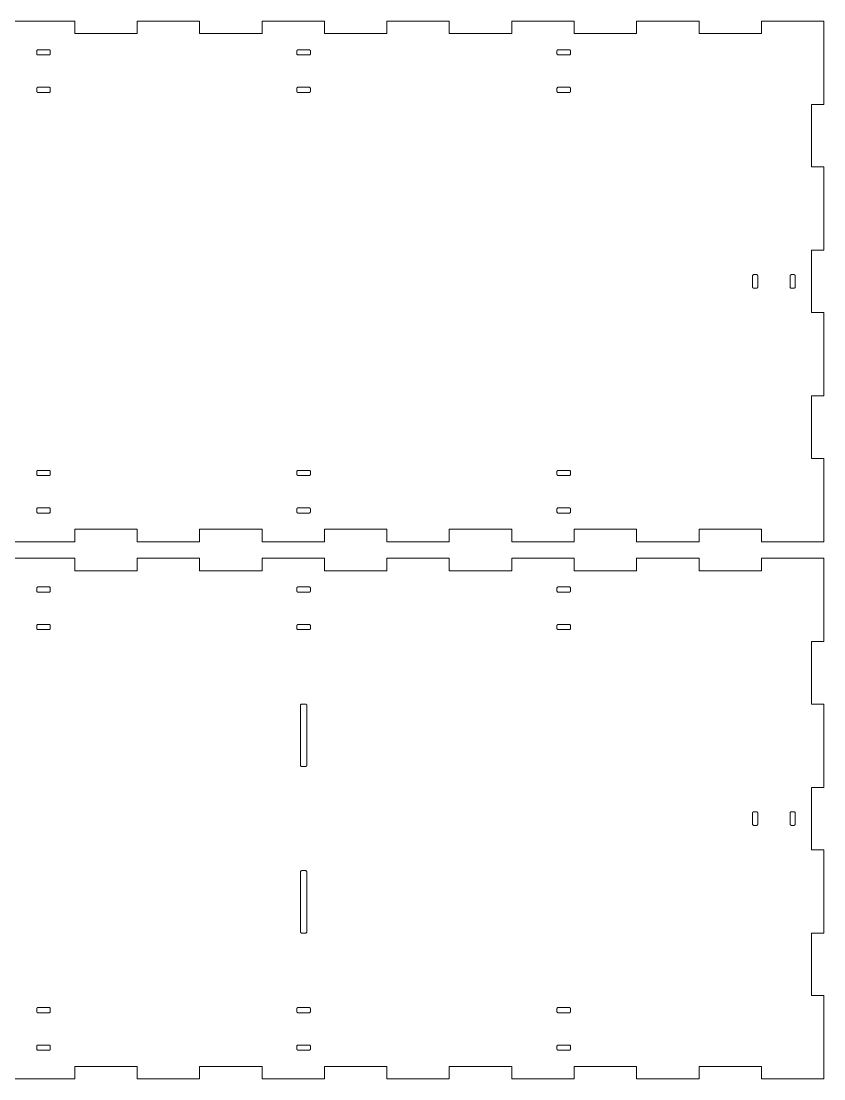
# Model space of a CAD drawing. Header units: millimetres. Extents: x 0 to 3016, y 0 to 2004.
# Drawn here: x 1372 to 1758, y 1008 to 1516 of the extents above; entities that cross this region are included whole.
import ezdxf

# ---------------------------------------------------------------- set-up
doc = ezdxf.new("R2010")
doc.units = ezdxf.units.MM
doc.layers.add('CORTE', color=1, linetype='Continuous', lineweight=0)

msp = doc.modelspace()

# ---------------------------------------------------------------- linework, layer by layer
at = {"layer": 'CORTE'}
for points in [[(1368, 1266), (1398, 1266), (1398, 1272), (1428, 1272), (1428, 1266), (1458, 1266), (1458, 1272), (1488, 1272), (1488, 1266), (1518, 1266), (1518, 1272), (1548, 1272), (1548, 1266), (1578, 1266), (1578, 1272), (1608, 1272), (1608, 1266), (1638, 1266), (1638, 1272), (1668, 1272), (1668, 1266), (1698, 1266), (1698, 1272), (1728, 1272), (1728, 1266), (1758, 1266), (1758, 1306), (1752, 1306), (1752, 1336), (1758, 1336), (1758, 1376), (1752, 1376), (1752, 1406), (1758, 1406), (1758, 1446), (1752, 1446), (1752, 1476), (1758, 1476), (1758, 1516), (1728, 1516), (1728, 1510), (1698, 1510), (1698, 1516), (1668, 1516), (1668, 1510), (1638, 1510), (1638, 1516), (1608, 1516), (1608, 1510), (1578, 1510), (1578, 1516), (1548, 1516), (1548, 1510), (1518, 1510), (1518, 1516), (1488, 1516), (1488, 1510), (1458, 1510), (1458, 1516), (1428, 1516), (1428, 1510), (1398, 1510), (1398, 1516), (1368, 1516)], [(1368, 1008), (1398, 1008), (1398, 1014), (1428, 1014), (1428, 1008), (1458, 1008), (1458, 1014), (1488, 1014), (1488, 1008), (1518, 1008), (1518, 1014), (1548, 1014), (1548, 1008), (1578, 1008), (1578, 1014), (1608, 1014), (1608, 1008), (1638, 1008), (1638, 1014), (1668, 1014), (1668, 1008), (1698, 1008), (1698, 1014), (1728, 1014), (1728, 1008), (1758, 1008), (1758, 1048), (1752, 1048), (1752, 1078), (1758, 1078), (1758, 1118), (1752, 1118), (1752, 1148), (1758, 1148), (1758, 1188), (1752, 1188), (1752, 1218), (1758, 1218), (1758, 1258), (1728, 1258), (1728, 1252), (1698, 1252), (1698, 1258), (1668, 1258), (1668, 1252), (1638, 1252), (1638, 1258), (1608, 1258), (1608, 1252), (1578, 1252), (1578, 1258), (1548, 1258), (1548, 1252), (1518, 1252), (1518, 1258), (1488, 1258), (1488, 1252), (1458, 1252), (1458, 1258), (1428, 1258), (1428, 1252), (1398, 1252), (1398, 1258), (1368, 1258)]]:
    msp.add_lwpolyline(points, dxfattribs=at)
for points in [[(1385.65, 1499.75), (1385.717179, 1499.753773), (1385.783513, 1499.765043), (1385.848167, 1499.78367), (1385.91033, 1499.809419), (1385.969219, 1499.841965), (1386.024094, 1499.880901), (1386.074264, 1499.925736), (1386.119099, 1499.975906), (1386.158035, 1500.030781), (1386.190581, 1500.08967), (1386.21633, 1500.151833), (1386.234957, 1500.216487), (1386.246227, 1500.282821), (1386.25, 1500.35), (1386.25, 1501.65), (1386.246227, 1501.717179), (1386.234957, 1501.783513), (1386.21633, 1501.848167), (1386.190581, 1501.91033), (1386.158035, 1501.969219), (1386.119099, 1502.024094), (1386.074264, 1502.074264), (1386.024094, 1502.119099), (1385.969219, 1502.158035), (1385.91033, 1502.190581), (1385.848167, 1502.21633), (1385.783513, 1502.234957), (1385.717179, 1502.246227), (1385.65, 1502.25), (1380.35, 1502.25), (1380.282821, 1502.246227), (1380.216487, 1502.234957), (1380.151833, 1502.21633), (1380.08967, 1502.190581), (1380.030781, 1502.158035), (1379.975906, 1502.119099), (1379.925736, 1502.074264), (1379.880901, 1502.024094), (1379.841965, 1501.969219), (1379.809419, 1501.91033), (1379.78367, 1501.848167), (1379.765043, 1501.783513), (1379.753773, 1501.717179), (1379.75, 1501.65), (1379.75, 1500.35), (1379.753773, 1500.282821), (1379.765043, 1500.216487), (1379.78367, 1500.151833), (1379.809419, 1500.08967), (1379.841965, 1500.030781), (1379.880901, 1499.975906), (1379.925736, 1499.925736), (1379.975906, 1499.880901), (1380.030781, 1499.841965), (1380.08967, 1499.809419), (1380.151833, 1499.78367), (1380.216487, 1499.765043), (1380.282821, 1499.753773), (1380.35, 1499.75)], [(1510.65, 1499.75), (1510.717179, 1499.753773), (1510.783513, 1499.765043), (1510.848167, 1499.78367), (1510.91033, 1499.809419), (1510.969219, 1499.841965), (1511.024094, 1499.880901), (1511.074264, 1499.925736), (1511.119099, 1499.975906), (1511.158035, 1500.030781), (1511.190581, 1500.08967), (1511.21633, 1500.151833), (1511.234957, 1500.216487), (1511.246227, 1500.282821), (1511.25, 1500.35), (1511.25, 1501.65), (1511.246227, 1501.717179), (1511.234957, 1501.783513), (1511.21633, 1501.848167), (1511.190581, 1501.91033), (1511.158035, 1501.969219), (1511.119099, 1502.024094), (1511.074264, 1502.074264), (1511.024094, 1502.119099), (1510.969219, 1502.158035), (1510.91033, 1502.190581), (1510.848167, 1502.21633), (1510.783513, 1502.234957), (1510.717179, 1502.246227), (1510.65, 1502.25), (1505.35, 1502.25), (1505.282821, 1502.246227), (1505.216487, 1502.234957), (1505.151833, 1502.21633), (1505.08967, 1502.190581), (1505.030781, 1502.158035), (1504.975906, 1502.119099), (1504.925736, 1502.074264), (1504.880901, 1502.024094), (1504.841965, 1501.969219), (1504.809419, 1501.91033), (1504.78367, 1501.848167), (1504.765043, 1501.783513), (1504.753773, 1501.717179), (1504.75, 1501.65), (1504.75, 1500.35), (1504.753773, 1500.282821), (1504.765043, 1500.216487), (1504.78367, 1500.151833), (1504.809419, 1500.08967), (1504.841965, 1500.030781), (1504.880901, 1499.975906), (1504.925736, 1499.925736), (1504.975906, 1499.880901), (1505.030781, 1499.841965), (1505.08967, 1499.809419), (1505.151833, 1499.78367), (1505.216487, 1499.765043), (1505.282821, 1499.753773), (1505.35, 1499.75)], [(1635.65, 1499.75), (1635.717179, 1499.753773), (1635.783513, 1499.765043), (1635.848167, 1499.78367), (1635.91033, 1499.809419), (1635.969219, 1499.841965), (1636.024094, 1499.880901), (1636.074264, 1499.925736), (1636.119099, 1499.975906), (1636.158035, 1500.030781), (1636.190581, 1500.08967), (1636.21633, 1500.151833), (1636.234957, 1500.216487), (1636.246227, 1500.282821), (1636.25, 1500.35), (1636.25, 1501.65), (1636.246227, 1501.717179), (1636.234957, 1501.783513), (1636.21633, 1501.848167), (1636.190581, 1501.91033), (1636.158035, 1501.969219), (1636.119099, 1502.024094), (1636.074264, 1502.074264), (1636.024094, 1502.119099), (1635.969219, 1502.158035), (1635.91033, 1502.190581), (1635.848167, 1502.21633), (1635.783513, 1502.234957), (1635.717179, 1502.246227), (1635.65, 1502.25), (1630.35, 1502.25), (1630.282821, 1502.246227), (1630.216487, 1502.234957), (1630.151833, 1502.21633), (1630.08967, 1502.190581), (1630.030781, 1502.158035), (1629.975906, 1502.119099), (1629.925736, 1502.074264), (1629.880901, 1502.024094), (1629.841965, 1501.969219), (1629.809419, 1501.91033), (1629.78367, 1501.848167), (1629.765043, 1501.783513), (1629.753773, 1501.717179), (1629.75, 1501.65), (1629.75, 1500.35), (1629.753773, 1500.282821), (1629.765043, 1500.216487), (1629.78367, 1500.151833), (1629.809419, 1500.08967), (1629.841965, 1500.030781), (1629.880901, 1499.975906), (1629.925736, 1499.925736), (1629.975906, 1499.880901), (1630.030781, 1499.841965), (1630.08967, 1499.809419), (1630.151833, 1499.78367), (1630.216487, 1499.765043), (1630.282821, 1499.753773), (1630.35, 1499.75)], [(1385.65, 1481.75), (1385.717179, 1481.753773), (1385.783513, 1481.765043), (1385.848167, 1481.78367), (1385.91033, 1481.809419), (1385.969219, 1481.841965), (1386.024094, 1481.880901), (1386.074264, 1481.925736), (1386.119099, 1481.975906), (1386.158035, 1482.030781), (1386.190581, 1482.08967), (1386.21633, 1482.151833), (1386.234957, 1482.216487), (1386.246227, 1482.282821), (1386.25, 1482.35), (1386.25, 1483.65), (1386.246227, 1483.717179), (1386.234957, 1483.783513), (1386.21633, 1483.848167), (1386.190581, 1483.91033), (1386.158035, 1483.969219), (1386.119099, 1484.024094), (1386.074264, 1484.074264), (1386.024094, 1484.119099), (1385.969219, 1484.158035), (1385.91033, 1484.190581), (1385.848167, 1484.21633), (1385.783513, 1484.234957), (1385.717179, 1484.246227), (1385.65, 1484.25), (1380.35, 1484.25), (1380.282821, 1484.246227), (1380.216487, 1484.234957), (1380.151833, 1484.21633), (1380.08967, 1484.190581), (1380.030781, 1484.158035), (1379.975906, 1484.119099), (1379.925736, 1484.074264), (1379.880901, 1484.024094), (1379.841965, 1483.969219), (1379.809419, 1483.91033), (1379.78367, 1483.848167), (1379.765043, 1483.783513), (1379.753773, 1483.717179), (1379.75, 1483.65), (1379.75, 1482.35), (1379.753773, 1482.282821), (1379.765043, 1482.216487), (1379.78367, 1482.151833), (1379.809419, 1482.08967), (1379.841965, 1482.030781), (1379.880901, 1481.975906), (1379.925736, 1481.925736), (1379.975906, 1481.880901), (1380.030781, 1481.841965), (1380.08967, 1481.809419), (1380.151833, 1481.78367), (1380.216487, 1481.765043), (1380.282821, 1481.753773), (1380.35, 1481.75)], [(1510.65, 1481.75), (1510.717179, 1481.753773), (1510.783513, 1481.765043), (1510.848167, 1481.78367), (1510.91033, 1481.809419), (1510.969219, 1481.841965), (1511.024094, 1481.880901), (1511.074264, 1481.925736), (1511.119099, 1481.975906), (1511.158035, 1482.030781), (1511.190581, 1482.08967), (1511.21633, 1482.151833), (1511.234957, 1482.216487), (1511.246227, 1482.282821), (1511.25, 1482.35), (1511.25, 1483.65), (1511.246227, 1483.717179), (1511.234957, 1483.783513), (1511.21633, 1483.848167), (1511.190581, 1483.91033), (1511.158035, 1483.969219), (1511.119099, 1484.024094), (1511.074264, 1484.074264), (1511.024094, 1484.119099), (1510.969219, 1484.158035), (1510.91033, 1484.190581), (1510.848167, 1484.21633), (1510.783513, 1484.234957), (1510.717179, 1484.246227), (1510.65, 1484.25), (1505.35, 1484.25), (1505.282821, 1484.246227), (1505.216487, 1484.234957), (1505.151833, 1484.21633), (1505.08967, 1484.190581), (1505.030781, 1484.158035), (1504.975906, 1484.119099), (1504.925736, 1484.074264), (1504.880901, 1484.024094), (1504.841965, 1483.969219), (1504.809419, 1483.91033), (1504.78367, 1483.848167), (1504.765043, 1483.783513), (1504.753773, 1483.717179), (1504.75, 1483.65), (1504.75, 1482.35), (1504.753773, 1482.282821), (1504.765043, 1482.216487), (1504.78367, 1482.151833), (1504.809419, 1482.08967), (1504.841965, 1482.030781), (1504.880901, 1481.975906), (1504.925736, 1481.925736), (1504.975906, 1481.880901), (1505.030781, 1481.841965), (1505.08967, 1481.809419), (1505.151833, 1481.78367), (1505.216487, 1481.765043), (1505.282821, 1481.753773), (1505.35, 1481.75)], [(1635.65, 1481.75), (1635.717179, 1481.753773), (1635.783513, 1481.765043), (1635.848167, 1481.78367), (1635.91033, 1481.809419), (1635.969219, 1481.841965), (1636.024094, 1481.880901), (1636.074264, 1481.925736), (1636.119099, 1481.975906), (1636.158035, 1482.030781), (1636.190581, 1482.08967), (1636.21633, 1482.151833), (1636.234957, 1482.216487), (1636.246227, 1482.282821), (1636.25, 1482.35), (1636.25, 1483.65), (1636.246227, 1483.717179), (1636.234957, 1483.783513), (1636.21633, 1483.848167), (1636.190581, 1483.91033), (1636.158035, 1483.969219), (1636.119099, 1484.024094), (1636.074264, 1484.074264), (1636.024094, 1484.119099), (1635.969219, 1484.158035), (1635.91033, 1484.190581), (1635.848167, 1484.21633), (1635.783513, 1484.234957), (1635.717179, 1484.246227), (1635.65, 1484.25), (1630.35, 1484.25), (1630.282821, 1484.246227), (1630.216487, 1484.234957), (1630.151833, 1484.21633), (1630.08967, 1484.190581), (1630.030781, 1484.158035), (1629.975906, 1484.119099), (1629.925736, 1484.074264), (1629.880901, 1484.024094), (1629.841965, 1483.969219), (1629.809419, 1483.91033), (1629.78367, 1483.848167), (1629.765043, 1483.783513), (1629.753773, 1483.717179), (1629.75, 1483.65), (1629.75, 1482.35), (1629.753773, 1482.282821), (1629.765043, 1482.216487), (1629.78367, 1482.151833), (1629.809419, 1482.08967), (1629.841965, 1482.030781), (1629.880901, 1481.975906), (1629.925736, 1481.925736), (1629.975906, 1481.880901), (1630.030781, 1481.841965), (1630.08967, 1481.809419), (1630.151833, 1481.78367), (1630.216487, 1481.765043), (1630.282821, 1481.753773), (1630.35, 1481.75)], [(1725.65, 1387.75), (1725.717179, 1387.753773), (1725.783513, 1387.765043), (1725.848167, 1387.78367), (1725.91033, 1387.809419), (1725.969219, 1387.841965), (1726.024094, 1387.880901), (1726.074264, 1387.925736), (1726.119099, 1387.975906), (1726.158035, 1388.030781), (1726.190581, 1388.08967), (1726.21633, 1388.151833), (1726.234957, 1388.216487), (1726.246227, 1388.282821), (1726.25, 1388.35), (1726.25, 1393.65), (1726.246227, 1393.717179), (1726.234957, 1393.783513), (1726.21633, 1393.848167), (1726.190581, 1393.91033), (1726.158035, 1393.969219), (1726.119099, 1394.024094), (1726.074264, 1394.074264), (1726.024094, 1394.119099), (1725.969219, 1394.158035), (1725.91033, 1394.190581), (1725.848167, 1394.21633), (1725.783513, 1394.234957), (1725.717179, 1394.246227), (1725.65, 1394.25), (1724.35, 1394.25), (1724.282821, 1394.246227), (1724.216487, 1394.234957), (1724.151833, 1394.21633), (1724.08967, 1394.190581), (1724.030781, 1394.158035), (1723.975906, 1394.119099), (1723.925736, 1394.074264), (1723.880901, 1394.024094), (1723.841965, 1393.969219), (1723.809419, 1393.91033), (1723.78367, 1393.848167), (1723.765043, 1393.783513), (1723.753773, 1393.717179), (1723.75, 1393.65), (1723.75, 1388.35), (1723.753773, 1388.282821), (1723.765043, 1388.216487), (1723.78367, 1388.151833), (1723.809419, 1388.08967), (1723.841965, 1388.030781), (1723.880901, 1387.975906), (1723.925736, 1387.925736), (1723.975906, 1387.880901), (1724.030781, 1387.841965), (1724.08967, 1387.809419), (1724.151833, 1387.78367), (1724.216487, 1387.765043), (1724.282821, 1387.753773), (1724.35, 1387.75)], [(1743.65, 1387.75), (1743.717179, 1387.753773), (1743.783513, 1387.765043), (1743.848167, 1387.78367), (1743.91033, 1387.809419), (1743.969219, 1387.841965), (1744.024094, 1387.880901), (1744.074264, 1387.925736), (1744.119099, 1387.975906), (1744.158035, 1388.030781), (1744.190581, 1388.08967), (1744.21633, 1388.151833), (1744.234957, 1388.216487), (1744.246227, 1388.282821), (1744.25, 1388.35), (1744.25, 1393.65), (1744.246227, 1393.717179), (1744.234957, 1393.783513), (1744.21633, 1393.848167), (1744.190581, 1393.91033), (1744.158035, 1393.969219), (1744.119099, 1394.024094), (1744.074264, 1394.074264), (1744.024094, 1394.119099), (1743.969219, 1394.158035), (1743.91033, 1394.190581), (1743.848167, 1394.21633), (1743.783513, 1394.234957), (1743.717179, 1394.246227), (1743.65, 1394.25), (1742.35, 1394.25), (1742.282821, 1394.246227), (1742.216487, 1394.234957), (1742.151833, 1394.21633), (1742.08967, 1394.190581), (1742.030781, 1394.158035), (1741.975906, 1394.119099), (1741.925736, 1394.074264), (1741.880901, 1394.024094), (1741.841965, 1393.969219), (1741.809419, 1393.91033), (1741.78367, 1393.848167), (1741.765043, 1393.783513), (1741.753773, 1393.717179), (1741.75, 1393.65), (1741.75, 1388.35), (1741.753773, 1388.282821), (1741.765043, 1388.216487), (1741.78367, 1388.151833), (1741.809419, 1388.08967), (1741.841965, 1388.030781), (1741.880901, 1387.975906), (1741.925736, 1387.925736), (1741.975906, 1387.880901), (1742.030781, 1387.841965), (1742.08967, 1387.809419), (1742.151833, 1387.78367), (1742.216487, 1387.765043), (1742.282821, 1387.753773), (1742.35, 1387.75)], [(1385.65, 1297.75), (1385.717179, 1297.753773), (1385.783513, 1297.765043), (1385.848167, 1297.78367), (1385.91033, 1297.809419), (1385.969219, 1297.841965), (1386.024094, 1297.880901), (1386.074264, 1297.925736), (1386.119099, 1297.975906), (1386.158035, 1298.030781), (1386.190581, 1298.08967), (1386.21633, 1298.151833), (1386.234957, 1298.216487), (1386.246227, 1298.282821), (1386.25, 1298.35), (1386.25, 1299.65), (1386.246227, 1299.717179), (1386.234957, 1299.783513), (1386.21633, 1299.848167), (1386.190581, 1299.91033), (1386.158035, 1299.969219), (1386.119099, 1300.024094), (1386.074264, 1300.074264), (1386.024094, 1300.119099), (1385.969219, 1300.158035), (1385.91033, 1300.190581), (1385.848167, 1300.21633), (1385.783513, 1300.234957), (1385.717179, 1300.246227), (1385.65, 1300.25), (1380.35, 1300.25), (1380.282821, 1300.246227), (1380.216487, 1300.234957), (1380.151833, 1300.21633), (1380.08967, 1300.190581), (1380.030781, 1300.158035), (1379.975906, 1300.119099), (1379.925736, 1300.074264), (1379.880901, 1300.024094), (1379.841965, 1299.969219), (1379.809419, 1299.91033), (1379.78367, 1299.848167), (1379.765043, 1299.783513), (1379.753773, 1299.717179), (1379.75, 1299.65), (1379.75, 1298.35), (1379.753773, 1298.282821), (1379.765043, 1298.216487), (1379.78367, 1298.151833), (1379.809419, 1298.08967), (1379.841965, 1298.030781), (1379.880901, 1297.975906), (1379.925736, 1297.925736), (1379.975906, 1297.880901), (1380.030781, 1297.841965), (1380.08967, 1297.809419), (1380.151833, 1297.78367), (1380.216487, 1297.765043), (1380.282821, 1297.753773), (1380.35, 1297.75)], [(1510.65, 1297.75), (1510.717179, 1297.753773), (1510.783513, 1297.765043), (1510.848167, 1297.78367), (1510.91033, 1297.809419), (1510.969219, 1297.841965), (1511.024094, 1297.880901), (1511.074264, 1297.925736), (1511.119099, 1297.975906), (1511.158035, 1298.030781), (1511.190581, 1298.08967), (1511.21633, 1298.151833), (1511.234957, 1298.216487), (1511.246227, 1298.282821), (1511.25, 1298.35), (1511.25, 1299.65), (1511.246227, 1299.717179), (1511.234957, 1299.783513), (1511.21633, 1299.848167), (1511.190581, 1299.91033), (1511.158035, 1299.969219), (1511.119099, 1300.024094), (1511.074264, 1300.074264), (1511.024094, 1300.119099), (1510.969219, 1300.158035), (1510.91033, 1300.190581), (1510.848167, 1300.21633), (1510.783513, 1300.234957), (1510.717179, 1300.246227), (1510.65, 1300.25), (1505.35, 1300.25), (1505.282821, 1300.246227), (1505.216487, 1300.234957), (1505.151833, 1300.21633), (1505.08967, 1300.190581), (1505.030781, 1300.158035), (1504.975906, 1300.119099), (1504.925736, 1300.074264), (1504.880901, 1300.024094), (1504.841965, 1299.969219), (1504.809419, 1299.91033), (1504.78367, 1299.848167), (1504.765043, 1299.783513), (1504.753773, 1299.717179), (1504.75, 1299.65), (1504.75, 1298.35), (1504.753773, 1298.282821), (1504.765043, 1298.216487), (1504.78367, 1298.151833), (1504.809419, 1298.08967), (1504.841965, 1298.030781), (1504.880901, 1297.975906), (1504.925736, 1297.925736), (1504.975906, 1297.880901), (1505.030781, 1297.841965), (1505.08967, 1297.809419), (1505.151833, 1297.78367), (1505.216487, 1297.765043), (1505.282821, 1297.753773), (1505.35, 1297.75)], [(1635.65, 1297.75), (1635.717179, 1297.753773), (1635.783513, 1297.765043), (1635.848167, 1297.78367), (1635.91033, 1297.809419), (1635.969219, 1297.841965), (1636.024094, 1297.880901), (1636.074264, 1297.925736), (1636.119099, 1297.975906), (1636.158035, 1298.030781), (1636.190581, 1298.08967), (1636.21633, 1298.151833), (1636.234957, 1298.216487), (1636.246227, 1298.282821), (1636.25, 1298.35), (1636.25, 1299.65), (1636.246227, 1299.717179), (1636.234957, 1299.783513), (1636.21633, 1299.848167), (1636.190581, 1299.91033), (1636.158035, 1299.969219), (1636.119099, 1300.024094), (1636.074264, 1300.074264), (1636.024094, 1300.119099), (1635.969219, 1300.158035), (1635.91033, 1300.190581), (1635.848167, 1300.21633), (1635.783513, 1300.234957), (1635.717179, 1300.246227), (1635.65, 1300.25), (1630.35, 1300.25), (1630.282821, 1300.246227), (1630.216487, 1300.234957), (1630.151833, 1300.21633), (1630.08967, 1300.190581), (1630.030781, 1300.158035), (1629.975906, 1300.119099), (1629.925736, 1300.074264), (1629.880901, 1300.024094), (1629.841965, 1299.969219), (1629.809419, 1299.91033), (1629.78367, 1299.848167), (1629.765043, 1299.783513), (1629.753773, 1299.717179), (1629.75, 1299.65), (1629.75, 1298.35), (1629.753773, 1298.282821), (1629.765043, 1298.216487), (1629.78367, 1298.151833), (1629.809419, 1298.08967), (1629.841965, 1298.030781), (1629.880901, 1297.975906), (1629.925736, 1297.925736), (1629.975906, 1297.880901), (1630.030781, 1297.841965), (1630.08967, 1297.809419), (1630.151833, 1297.78367), (1630.216487, 1297.765043), (1630.282821, 1297.753773), (1630.35, 1297.75)], [(1385.65, 1279.75), (1385.717179, 1279.753773), (1385.783513, 1279.765043), (1385.848167, 1279.78367), (1385.91033, 1279.809419), (1385.969219, 1279.841965), (1386.024094, 1279.880901), (1386.074264, 1279.925736), (1386.119099, 1279.975906), (1386.158035, 1280.030781), (1386.190581, 1280.08967), (1386.21633, 1280.151833), (1386.234957, 1280.216487), (1386.246227, 1280.282821), (1386.25, 1280.35), (1386.25, 1281.65), (1386.246227, 1281.717179), (1386.234957, 1281.783513), (1386.21633, 1281.848167), (1386.190581, 1281.91033), (1386.158035, 1281.969219), (1386.119099, 1282.024094), (1386.074264, 1282.074264), (1386.024094, 1282.119099), (1385.969219, 1282.158035), (1385.91033, 1282.190581), (1385.848167, 1282.21633), (1385.783513, 1282.234957), (1385.717179, 1282.246227), (1385.65, 1282.25), (1380.35, 1282.25), (1380.282821, 1282.246227), (1380.216487, 1282.234957), (1380.151833, 1282.21633), (1380.08967, 1282.190581), (1380.030781, 1282.158035), (1379.975906, 1282.119099), (1379.925736, 1282.074264), (1379.880901, 1282.024094), (1379.841965, 1281.969219), (1379.809419, 1281.91033), (1379.78367, 1281.848167), (1379.765043, 1281.783513), (1379.753773, 1281.717179), (1379.75, 1281.65), (1379.75, 1280.35), (1379.753773, 1280.282821), (1379.765043, 1280.216487), (1379.78367, 1280.151833), (1379.809419, 1280.08967), (1379.841965, 1280.030781), (1379.880901, 1279.975906), (1379.925736, 1279.925736), (1379.975906, 1279.880901), (1380.030781, 1279.841965), (1380.08967, 1279.809419), (1380.151833, 1279.78367), (1380.216487, 1279.765043), (1380.282821, 1279.753773), (1380.35, 1279.75)], [(1510.65, 1279.75), (1510.717179, 1279.753773), (1510.783513, 1279.765043), (1510.848167, 1279.78367), (1510.91033, 1279.809419), (1510.969219, 1279.841965), (1511.024094, 1279.880901), (1511.074264, 1279.925736), (1511.119099, 1279.975906), (1511.158035, 1280.030781), (1511.190581, 1280.08967), (1511.21633, 1280.151833), (1511.234957, 1280.216487), (1511.246227, 1280.282821), (1511.25, 1280.35), (1511.25, 1281.65), (1511.246227, 1281.717179), (1511.234957, 1281.783513), (1511.21633, 1281.848167), (1511.190581, 1281.91033), (1511.158035, 1281.969219), (1511.119099, 1282.024094), (1511.074264, 1282.074264), (1511.024094, 1282.119099), (1510.969219, 1282.158035), (1510.91033, 1282.190581), (1510.848167, 1282.21633), (1510.783513, 1282.234957), (1510.717179, 1282.246227), (1510.65, 1282.25), (1505.35, 1282.25), (1505.282821, 1282.246227), (1505.216487, 1282.234957), (1505.151833, 1282.21633), (1505.08967, 1282.190581), (1505.030781, 1282.158035), (1504.975906, 1282.119099), (1504.925736, 1282.074264), (1504.880901, 1282.024094), (1504.841965, 1281.969219), (1504.809419, 1281.91033), (1504.78367, 1281.848167), (1504.765043, 1281.783513), (1504.753773, 1281.717179), (1504.75, 1281.65), (1504.75, 1280.35), (1504.753773, 1280.282821), (1504.765043, 1280.216487), (1504.78367, 1280.151833), (1504.809419, 1280.08967), (1504.841965, 1280.030781), (1504.880901, 1279.975906), (1504.925736, 1279.925736), (1504.975906, 1279.880901), (1505.030781, 1279.841965), (1505.08967, 1279.809419), (1505.151833, 1279.78367), (1505.216487, 1279.765043), (1505.282821, 1279.753773), (1505.35, 1279.75)], [(1635.65, 1279.75), (1635.717179, 1279.753773), (1635.783513, 1279.765043), (1635.848167, 1279.78367), (1635.91033, 1279.809419), (1635.969219, 1279.841965), (1636.024094, 1279.880901), (1636.074264, 1279.925736), (1636.119099, 1279.975906), (1636.158035, 1280.030781), (1636.190581, 1280.08967), (1636.21633, 1280.151833), (1636.234957, 1280.216487), (1636.246227, 1280.282821), (1636.25, 1280.35), (1636.25, 1281.65), (1636.246227, 1281.717179), (1636.234957, 1281.783513), (1636.21633, 1281.848167), (1636.190581, 1281.91033), (1636.158035, 1281.969219), (1636.119099, 1282.024094), (1636.074264, 1282.074264), (1636.024094, 1282.119099), (1635.969219, 1282.158035), (1635.91033, 1282.190581), (1635.848167, 1282.21633), (1635.783513, 1282.234957), (1635.717179, 1282.246227), (1635.65, 1282.25), (1630.35, 1282.25), (1630.282821, 1282.246227), (1630.216487, 1282.234957), (1630.151833, 1282.21633), (1630.08967, 1282.190581), (1630.030781, 1282.158035), (1629.975906, 1282.119099), (1629.925736, 1282.074264), (1629.880901, 1282.024094), (1629.841965, 1281.969219), (1629.809419, 1281.91033), (1629.78367, 1281.848167), (1629.765043, 1281.783513), (1629.753773, 1281.717179), (1629.75, 1281.65), (1629.75, 1280.35), (1629.753773, 1280.282821), (1629.765043, 1280.216487), (1629.78367, 1280.151833), (1629.809419, 1280.08967), (1629.841965, 1280.030781), (1629.880901, 1279.975906), (1629.925736, 1279.925736), (1629.975906, 1279.880901), (1630.030781, 1279.841965), (1630.08967, 1279.809419), (1630.151833, 1279.78367), (1630.216487, 1279.765043), (1630.282821, 1279.753773), (1630.35, 1279.75)], [(1385.65, 1241.75), (1385.717179, 1241.753773), (1385.783513, 1241.765043), (1385.848167, 1241.78367), (1385.91033, 1241.809419), (1385.969219, 1241.841965), (1386.024094, 1241.880901), (1386.074264, 1241.925736), (1386.119099, 1241.975906), (1386.158035, 1242.030781), (1386.190581, 1242.08967), (1386.21633, 1242.151833), (1386.234957, 1242.216487), (1386.246227, 1242.282821), (1386.25, 1242.35), (1386.25, 1243.65), (1386.246227, 1243.717179), (1386.234957, 1243.783513), (1386.21633, 1243.848167), (1386.190581, 1243.91033), (1386.158035, 1243.969219), (1386.119099, 1244.024094), (1386.074264, 1244.074264), (1386.024094, 1244.119099), (1385.969219, 1244.158035), (1385.91033, 1244.190581), (1385.848167, 1244.21633), (1385.783513, 1244.234957), (1385.717179, 1244.246227), (1385.65, 1244.25), (1380.35, 1244.25), (1380.282821, 1244.246227), (1380.216487, 1244.234957), (1380.151833, 1244.21633), (1380.08967, 1244.190581), (1380.030781, 1244.158035), (1379.975906, 1244.119099), (1379.925736, 1244.074264), (1379.880901, 1244.024094), (1379.841965, 1243.969219), (1379.809419, 1243.91033), (1379.78367, 1243.848167), (1379.765043, 1243.783513), (1379.753773, 1243.717179), (1379.75, 1243.65), (1379.75, 1242.35), (1379.753773, 1242.282821), (1379.765043, 1242.216487), (1379.78367, 1242.151833), (1379.809419, 1242.08967), (1379.841965, 1242.030781), (1379.880901, 1241.975906), (1379.925736, 1241.925736), (1379.975906, 1241.880901), (1380.030781, 1241.841965), (1380.08967, 1241.809419), (1380.151833, 1241.78367), (1380.216487, 1241.765043), (1380.282821, 1241.753773), (1380.35, 1241.75)], [(1510.65, 1241.75), (1510.717179, 1241.753773), (1510.783513, 1241.765043), (1510.848167, 1241.78367), (1510.91033, 1241.809419), (1510.969219, 1241.841965), (1511.024094, 1241.880901), (1511.074264, 1241.925736), (1511.119099, 1241.975906), (1511.158035, 1242.030781), (1511.190581, 1242.08967), (1511.21633, 1242.151833), (1511.234957, 1242.216487), (1511.246227, 1242.282821), (1511.25, 1242.35), (1511.25, 1243.65), (1511.246227, 1243.717179), (1511.234957, 1243.783513), (1511.21633, 1243.848167), (1511.190581, 1243.91033), (1511.158035, 1243.969219), (1511.119099, 1244.024094), (1511.074264, 1244.074264), (1511.024094, 1244.119099), (1510.969219, 1244.158035), (1510.91033, 1244.190581), (1510.848167, 1244.21633), (1510.783513, 1244.234957), (1510.717179, 1244.246227), (1510.65, 1244.25), (1505.35, 1244.25), (1505.282821, 1244.246227), (1505.216487, 1244.234957), (1505.151833, 1244.21633), (1505.08967, 1244.190581), (1505.030781, 1244.158035), (1504.975906, 1244.119099), (1504.925736, 1244.074264), (1504.880901, 1244.024094), (1504.841965, 1243.969219), (1504.809419, 1243.91033), (1504.78367, 1243.848167), (1504.765043, 1243.783513), (1504.753773, 1243.717179), (1504.75, 1243.65), (1504.75, 1242.35), (1504.753773, 1242.282821), (1504.765043, 1242.216487), (1504.78367, 1242.151833), (1504.809419, 1242.08967), (1504.841965, 1242.030781), (1504.880901, 1241.975906), (1504.925736, 1241.925736), (1504.975906, 1241.880901), (1505.030781, 1241.841965), (1505.08967, 1241.809419), (1505.151833, 1241.78367), (1505.216487, 1241.765043), (1505.282821, 1241.753773), (1505.35, 1241.75)], [(1635.65, 1241.75), (1635.717179, 1241.753773), (1635.783513, 1241.765043), (1635.848167, 1241.78367), (1635.91033, 1241.809419), (1635.969219, 1241.841965), (1636.024094, 1241.880901), (1636.074264, 1241.925736), (1636.119099, 1241.975906), (1636.158035, 1242.030781), (1636.190581, 1242.08967), (1636.21633, 1242.151833), (1636.234957, 1242.216487), (1636.246227, 1242.282821), (1636.25, 1242.35), (1636.25, 1243.65), (1636.246227, 1243.717179), (1636.234957, 1243.783513), (1636.21633, 1243.848167), (1636.190581, 1243.91033), (1636.158035, 1243.969219), (1636.119099, 1244.024094), (1636.074264, 1244.074264), (1636.024094, 1244.119099), (1635.969219, 1244.158035), (1635.91033, 1244.190581), (1635.848167, 1244.21633), (1635.783513, 1244.234957), (1635.717179, 1244.246227), (1635.65, 1244.25), (1630.35, 1244.25), (1630.282821, 1244.246227), (1630.216487, 1244.234957), (1630.151833, 1244.21633), (1630.08967, 1244.190581), (1630.030781, 1244.158035), (1629.975906, 1244.119099), (1629.925736, 1244.074264), (1629.880901, 1244.024094), (1629.841965, 1243.969219), (1629.809419, 1243.91033), (1629.78367, 1243.848167), (1629.765043, 1243.783513), (1629.753773, 1243.717179), (1629.75, 1243.65), (1629.75, 1242.35), (1629.753773, 1242.282821), (1629.765043, 1242.216487), (1629.78367, 1242.151833), (1629.809419, 1242.08967), (1629.841965, 1242.030781), (1629.880901, 1241.975906), (1629.925736, 1241.925736), (1629.975906, 1241.880901), (1630.030781, 1241.841965), (1630.08967, 1241.809419), (1630.151833, 1241.78367), (1630.216487, 1241.765043), (1630.282821, 1241.753773), (1630.35, 1241.75)], [(1385.65, 1223.75), (1385.717179, 1223.753773), (1385.783513, 1223.765043), (1385.848167, 1223.78367), (1385.91033, 1223.809419), (1385.969219, 1223.841965), (1386.024094, 1223.880901), (1386.074264, 1223.925736), (1386.119099, 1223.975906), (1386.158035, 1224.030781), (1386.190581, 1224.08967), (1386.21633, 1224.151833), (1386.234957, 1224.216487), (1386.246227, 1224.282821), (1386.25, 1224.35), (1386.25, 1225.65), (1386.246227, 1225.717179), (1386.234957, 1225.783513), (1386.21633, 1225.848167), (1386.190581, 1225.91033), (1386.158035, 1225.969219), (1386.119099, 1226.024094), (1386.074264, 1226.074264), (1386.024094, 1226.119099), (1385.969219, 1226.158035), (1385.91033, 1226.190581), (1385.848167, 1226.21633), (1385.783513, 1226.234957), (1385.717179, 1226.246227), (1385.65, 1226.25), (1380.35, 1226.25), (1380.282821, 1226.246227), (1380.216487, 1226.234957), (1380.151833, 1226.21633), (1380.08967, 1226.190581), (1380.030781, 1226.158035), (1379.975906, 1226.119099), (1379.925736, 1226.074264), (1379.880901, 1226.024094), (1379.841965, 1225.969219), (1379.809419, 1225.91033), (1379.78367, 1225.848167), (1379.765043, 1225.783513), (1379.753773, 1225.717179), (1379.75, 1225.65), (1379.75, 1224.35), (1379.753773, 1224.282821), (1379.765043, 1224.216487), (1379.78367, 1224.151833), (1379.809419, 1224.08967), (1379.841965, 1224.030781), (1379.880901, 1223.975906), (1379.925736, 1223.925736), (1379.975906, 1223.880901), (1380.030781, 1223.841965), (1380.08967, 1223.809419), (1380.151833, 1223.78367), (1380.216487, 1223.765043), (1380.282821, 1223.753773), (1380.35, 1223.75)], [(1510.65, 1223.75), (1510.717179, 1223.753773), (1510.783513, 1223.765043), (1510.848167, 1223.78367), (1510.91033, 1223.809419), (1510.969219, 1223.841965), (1511.024094, 1223.880901), (1511.074264, 1223.925736), (1511.119099, 1223.975906), (1511.158035, 1224.030781), (1511.190581, 1224.08967), (1511.21633, 1224.151833), (1511.234957, 1224.216487), (1511.246227, 1224.282821), (1511.25, 1224.35), (1511.25, 1225.65), (1511.246227, 1225.717179), (1511.234957, 1225.783513), (1511.21633, 1225.848167), (1511.190581, 1225.91033), (1511.158035, 1225.969219), (1511.119099, 1226.024094), (1511.074264, 1226.074264), (1511.024094, 1226.119099), (1510.969219, 1226.158035), (1510.91033, 1226.190581), (1510.848167, 1226.21633), (1510.783513, 1226.234957), (1510.717179, 1226.246227), (1510.65, 1226.25), (1505.35, 1226.25), (1505.282821, 1226.246227), (1505.216487, 1226.234957), (1505.151833, 1226.21633), (1505.08967, 1226.190581), (1505.030781, 1226.158035), (1504.975906, 1226.119099), (1504.925736, 1226.074264), (1504.880901, 1226.024094), (1504.841965, 1225.969219), (1504.809419, 1225.91033), (1504.78367, 1225.848167), (1504.765043, 1225.783513), (1504.753773, 1225.717179), (1504.75, 1225.65), (1504.75, 1224.35), (1504.753773, 1224.282821), (1504.765043, 1224.216487), (1504.78367, 1224.151833), (1504.809419, 1224.08967), (1504.841965, 1224.030781), (1504.880901, 1223.975906), (1504.925736, 1223.925736), (1504.975906, 1223.880901), (1505.030781, 1223.841965), (1505.08967, 1223.809419), (1505.151833, 1223.78367), (1505.216487, 1223.765043), (1505.282821, 1223.753773), (1505.35, 1223.75)], [(1635.65, 1223.75), (1635.717179, 1223.753773), (1635.783513, 1223.765043), (1635.848167, 1223.78367), (1635.91033, 1223.809419), (1635.969219, 1223.841965), (1636.024094, 1223.880901), (1636.074264, 1223.925736), (1636.119099, 1223.975906), (1636.158035, 1224.030781), (1636.190581, 1224.08967), (1636.21633, 1224.151833), (1636.234957, 1224.216487), (1636.246227, 1224.282821), (1636.25, 1224.35), (1636.25, 1225.65), (1636.246227, 1225.717179), (1636.234957, 1225.783513), (1636.21633, 1225.848167), (1636.190581, 1225.91033), (1636.158035, 1225.969219), (1636.119099, 1226.024094), (1636.074264, 1226.074264), (1636.024094, 1226.119099), (1635.969219, 1226.158035), (1635.91033, 1226.190581), (1635.848167, 1226.21633), (1635.783513, 1226.234957), (1635.717179, 1226.246227), (1635.65, 1226.25), (1630.35, 1226.25), (1630.282821, 1226.246227), (1630.216487, 1226.234957), (1630.151833, 1226.21633), (1630.08967, 1226.190581), (1630.030781, 1226.158035), (1629.975906, 1226.119099), (1629.925736, 1226.074264), (1629.880901, 1226.024094), (1629.841965, 1225.969219), (1629.809419, 1225.91033), (1629.78367, 1225.848167), (1629.765043, 1225.783513), (1629.753773, 1225.717179), (1629.75, 1225.65), (1629.75, 1224.35), (1629.753773, 1224.282821), (1629.765043, 1224.216487), (1629.78367, 1224.151833), (1629.809419, 1224.08967), (1629.841965, 1224.030781), (1629.880901, 1223.975906), (1629.925736, 1223.925736), (1629.975906, 1223.880901), (1630.030781, 1223.841965), (1630.08967, 1223.809419), (1630.151833, 1223.78367), (1630.216487, 1223.765043), (1630.282821, 1223.753773), (1630.35, 1223.75)], [(1508.9, 1158), (1508.967179, 1158.003773), (1509.033513, 1158.015043), (1509.098167, 1158.03367), (1509.16033, 1158.059419), (1509.219219, 1158.091965), (1509.274094, 1158.130901), (1509.324264, 1158.175736), (1509.369099, 1158.225906), (1509.408035, 1158.280781), (1509.440581, 1158.33967), (1509.46633, 1158.401833), (1509.484957, 1158.466487), (1509.496227, 1158.532821), (1509.5, 1158.6), (1509.5, 1187.4), (1509.496227, 1187.467179), (1509.484957, 1187.533513), (1509.46633, 1187.598167), (1509.440581, 1187.66033), (1509.408035, 1187.719219), (1509.369099, 1187.774094), (1509.324264, 1187.824264), (1509.274094, 1187.869099), (1509.219219, 1187.908035), (1509.16033, 1187.940581), (1509.098167, 1187.96633), (1509.033513, 1187.984957), (1508.967179, 1187.996227), (1508.9, 1188), (1507.1, 1188), (1507.032821, 1187.996227), (1506.966487, 1187.984957), (1506.901833, 1187.96633), (1506.83967, 1187.940581), (1506.780781, 1187.908035), (1506.725906, 1187.869099), (1506.675736, 1187.824264), (1506.630901, 1187.774094), (1506.591965, 1187.719219), (1506.559419, 1187.66033), (1506.53367, 1187.598167), (1506.515043, 1187.533513), (1506.503773, 1187.467179), (1506.5, 1187.4), (1506.5, 1158.6), (1506.503773, 1158.532821), (1506.515043, 1158.466487), (1506.53367, 1158.401833), (1506.559419, 1158.33967), (1506.591965, 1158.280781), (1506.630901, 1158.225906), (1506.675736, 1158.175736), (1506.725906, 1158.130901), (1506.780781, 1158.091965), (1506.83967, 1158.059419), (1506.901833, 1158.03367), (1506.966487, 1158.015043), (1507.032821, 1158.003773), (1507.1, 1158)], [(1725.65, 1129.75), (1725.717179, 1129.753773), (1725.783513, 1129.765043), (1725.848167, 1129.78367), (1725.91033, 1129.809419), (1725.969219, 1129.841965), (1726.024094, 1129.880901), (1726.074264, 1129.925736), (1726.119099, 1129.975906), (1726.158035, 1130.030781), (1726.190581, 1130.08967), (1726.21633, 1130.151833), (1726.234957, 1130.216487), (1726.246227, 1130.282821), (1726.25, 1130.35), (1726.25, 1135.65), (1726.246227, 1135.717179), (1726.234957, 1135.783513), (1726.21633, 1135.848167), (1726.190581, 1135.91033), (1726.158035, 1135.969219), (1726.119099, 1136.024094), (1726.074264, 1136.074264), (1726.024094, 1136.119099), (1725.969219, 1136.158035), (1725.91033, 1136.190581), (1725.848167, 1136.21633), (1725.783513, 1136.234957), (1725.717179, 1136.246227), (1725.65, 1136.25), (1724.35, 1136.25), (1724.282821, 1136.246227), (1724.216487, 1136.234957), (1724.151833, 1136.21633), (1724.08967, 1136.190581), (1724.030781, 1136.158035), (1723.975906, 1136.119099), (1723.925736, 1136.074264), (1723.880901, 1136.024094), (1723.841965, 1135.969219), (1723.809419, 1135.91033), (1723.78367, 1135.848167), (1723.765043, 1135.783513), (1723.753773, 1135.717179), (1723.75, 1135.65), (1723.75, 1130.35), (1723.753773, 1130.282821), (1723.765043, 1130.216487), (1723.78367, 1130.151833), (1723.809419, 1130.08967), (1723.841965, 1130.030781), (1723.880901, 1129.975906), (1723.925736, 1129.925736), (1723.975906, 1129.880901), (1724.030781, 1129.841965), (1724.08967, 1129.809419), (1724.151833, 1129.78367), (1724.216487, 1129.765043), (1724.282821, 1129.753773), (1724.35, 1129.75)], [(1743.65, 1129.75), (1743.717179, 1129.753773), (1743.783513, 1129.765043), (1743.848167, 1129.78367), (1743.91033, 1129.809419), (1743.969219, 1129.841965), (1744.024094, 1129.880901), (1744.074264, 1129.925736), (1744.119099, 1129.975906), (1744.158035, 1130.030781), (1744.190581, 1130.08967), (1744.21633, 1130.151833), (1744.234957, 1130.216487), (1744.246227, 1130.282821), (1744.25, 1130.35), (1744.25, 1135.65), (1744.246227, 1135.717179), (1744.234957, 1135.783513), (1744.21633, 1135.848167), (1744.190581, 1135.91033), (1744.158035, 1135.969219), (1744.119099, 1136.024094), (1744.074264, 1136.074264), (1744.024094, 1136.119099), (1743.969219, 1136.158035), (1743.91033, 1136.190581), (1743.848167, 1136.21633), (1743.783513, 1136.234957), (1743.717179, 1136.246227), (1743.65, 1136.25), (1742.35, 1136.25), (1742.282821, 1136.246227), (1742.216487, 1136.234957), (1742.151833, 1136.21633), (1742.08967, 1136.190581), (1742.030781, 1136.158035), (1741.975906, 1136.119099), (1741.925736, 1136.074264), (1741.880901, 1136.024094), (1741.841965, 1135.969219), (1741.809419, 1135.91033), (1741.78367, 1135.848167), (1741.765043, 1135.783513), (1741.753773, 1135.717179), (1741.75, 1135.65), (1741.75, 1130.35), (1741.753773, 1130.282821), (1741.765043, 1130.216487), (1741.78367, 1130.151833), (1741.809419, 1130.08967), (1741.841965, 1130.030781), (1741.880901, 1129.975906), (1741.925736, 1129.925736), (1741.975906, 1129.880901), (1742.030781, 1129.841965), (1742.08967, 1129.809419), (1742.151833, 1129.78367), (1742.216487, 1129.765043), (1742.282821, 1129.753773), (1742.35, 1129.75)], [(1508.9, 1078), (1508.967179, 1078.003773), (1509.033513, 1078.015043), (1509.098167, 1078.03367), (1509.16033, 1078.059419), (1509.219219, 1078.091965), (1509.274094, 1078.130901), (1509.324264, 1078.175736), (1509.369099, 1078.225906), (1509.408035, 1078.280781), (1509.440581, 1078.33967), (1509.46633, 1078.401833), (1509.484957, 1078.466487), (1509.496227, 1078.532821), (1509.5, 1078.6), (1509.5, 1107.4), (1509.496227, 1107.467179), (1509.484957, 1107.533513), (1509.46633, 1107.598167), (1509.440581, 1107.66033), (1509.408035, 1107.719219), (1509.369099, 1107.774094), (1509.324264, 1107.824264), (1509.274094, 1107.869099), (1509.219219, 1107.908035), (1509.16033, 1107.940581), (1509.098167, 1107.96633), (1509.033513, 1107.984957), (1508.967179, 1107.996227), (1508.9, 1108), (1507.1, 1108), (1507.032821, 1107.996227), (1506.966487, 1107.984957), (1506.901833, 1107.96633), (1506.83967, 1107.940581), (1506.780781, 1107.908035), (1506.725906, 1107.869099), (1506.675736, 1107.824264), (1506.630901, 1107.774094), (1506.591965, 1107.719219), (1506.559419, 1107.66033), (1506.53367, 1107.598167), (1506.515043, 1107.533513), (1506.503773, 1107.467179), (1506.5, 1107.4), (1506.5, 1078.6), (1506.503773, 1078.532821), (1506.515043, 1078.466487), (1506.53367, 1078.401833), (1506.559419, 1078.33967), (1506.591965, 1078.280781), (1506.630901, 1078.225906), (1506.675736, 1078.175736), (1506.725906, 1078.130901), (1506.780781, 1078.091965), (1506.83967, 1078.059419), (1506.901833, 1078.03367), (1506.966487, 1078.015043), (1507.032821, 1078.003773), (1507.1, 1078)], [(1385.65, 1039.75), (1385.717179, 1039.753773), (1385.783513, 1039.765043), (1385.848167, 1039.78367), (1385.91033, 1039.809419), (1385.969219, 1039.841965), (1386.024094, 1039.880901), (1386.074264, 1039.925736), (1386.119099, 1039.975906), (1386.158035, 1040.030781), (1386.190581, 1040.08967), (1386.21633, 1040.151833), (1386.234957, 1040.216487), (1386.246227, 1040.282821), (1386.25, 1040.35), (1386.25, 1041.65), (1386.246227, 1041.717179), (1386.234957, 1041.783513), (1386.21633, 1041.848167), (1386.190581, 1041.91033), (1386.158035, 1041.969219), (1386.119099, 1042.024094), (1386.074264, 1042.074264), (1386.024094, 1042.119099), (1385.969219, 1042.158035), (1385.91033, 1042.190581), (1385.848167, 1042.21633), (1385.783513, 1042.234957), (1385.717179, 1042.246227), (1385.65, 1042.25), (1380.35, 1042.25), (1380.282821, 1042.246227), (1380.216487, 1042.234957), (1380.151833, 1042.21633), (1380.08967, 1042.190581), (1380.030781, 1042.158035), (1379.975906, 1042.119099), (1379.925736, 1042.074264), (1379.880901, 1042.024094), (1379.841965, 1041.969219), (1379.809419, 1041.91033), (1379.78367, 1041.848167), (1379.765043, 1041.783513), (1379.753773, 1041.717179), (1379.75, 1041.65), (1379.75, 1040.35), (1379.753773, 1040.282821), (1379.765043, 1040.216487), (1379.78367, 1040.151833), (1379.809419, 1040.08967), (1379.841965, 1040.030781), (1379.880901, 1039.975906), (1379.925736, 1039.925736), (1379.975906, 1039.880901), (1380.030781, 1039.841965), (1380.08967, 1039.809419), (1380.151833, 1039.78367), (1380.216487, 1039.765043), (1380.282821, 1039.753773), (1380.35, 1039.75)], [(1510.65, 1039.75), (1510.717179, 1039.753773), (1510.783513, 1039.765043), (1510.848167, 1039.78367), (1510.91033, 1039.809419), (1510.969219, 1039.841965), (1511.024094, 1039.880901), (1511.074264, 1039.925736), (1511.119099, 1039.975906), (1511.158035, 1040.030781), (1511.190581, 1040.08967), (1511.21633, 1040.151833), (1511.234957, 1040.216487), (1511.246227, 1040.282821), (1511.25, 1040.35), (1511.25, 1041.65), (1511.246227, 1041.717179), (1511.234957, 1041.783513), (1511.21633, 1041.848167), (1511.190581, 1041.91033), (1511.158035, 1041.969219), (1511.119099, 1042.024094), (1511.074264, 1042.074264), (1511.024094, 1042.119099), (1510.969219, 1042.158035), (1510.91033, 1042.190581), (1510.848167, 1042.21633), (1510.783513, 1042.234957), (1510.717179, 1042.246227), (1510.65, 1042.25), (1505.35, 1042.25), (1505.282821, 1042.246227), (1505.216487, 1042.234957), (1505.151833, 1042.21633), (1505.08967, 1042.190581), (1505.030781, 1042.158035), (1504.975906, 1042.119099), (1504.925736, 1042.074264), (1504.880901, 1042.024094), (1504.841965, 1041.969219), (1504.809419, 1041.91033), (1504.78367, 1041.848167), (1504.765043, 1041.783513), (1504.753773, 1041.717179), (1504.75, 1041.65), (1504.75, 1040.35), (1504.753773, 1040.282821), (1504.765043, 1040.216487), (1504.78367, 1040.151833), (1504.809419, 1040.08967), (1504.841965, 1040.030781), (1504.880901, 1039.975906), (1504.925736, 1039.925736), (1504.975906, 1039.880901), (1505.030781, 1039.841965), (1505.08967, 1039.809419), (1505.151833, 1039.78367), (1505.216487, 1039.765043), (1505.282821, 1039.753773), (1505.35, 1039.75)], [(1635.65, 1039.75), (1635.717179, 1039.753773), (1635.783513, 1039.765043), (1635.848167, 1039.78367), (1635.91033, 1039.809419), (1635.969219, 1039.841965), (1636.024094, 1039.880901), (1636.074264, 1039.925736), (1636.119099, 1039.975906), (1636.158035, 1040.030781), (1636.190581, 1040.08967), (1636.21633, 1040.151833), (1636.234957, 1040.216487), (1636.246227, 1040.282821), (1636.25, 1040.35), (1636.25, 1041.65), (1636.246227, 1041.717179), (1636.234957, 1041.783513), (1636.21633, 1041.848167), (1636.190581, 1041.91033), (1636.158035, 1041.969219), (1636.119099, 1042.024094), (1636.074264, 1042.074264), (1636.024094, 1042.119099), (1635.969219, 1042.158035), (1635.91033, 1042.190581), (1635.848167, 1042.21633), (1635.783513, 1042.234957), (1635.717179, 1042.246227), (1635.65, 1042.25), (1630.35, 1042.25), (1630.282821, 1042.246227), (1630.216487, 1042.234957), (1630.151833, 1042.21633), (1630.08967, 1042.190581), (1630.030781, 1042.158035), (1629.975906, 1042.119099), (1629.925736, 1042.074264), (1629.880901, 1042.024094), (1629.841965, 1041.969219), (1629.809419, 1041.91033), (1629.78367, 1041.848167), (1629.765043, 1041.783513), (1629.753773, 1041.717179), (1629.75, 1041.65), (1629.75, 1040.35), (1629.753773, 1040.282821), (1629.765043, 1040.216487), (1629.78367, 1040.151833), (1629.809419, 1040.08967), (1629.841965, 1040.030781), (1629.880901, 1039.975906), (1629.925736, 1039.925736), (1629.975906, 1039.880901), (1630.030781, 1039.841965), (1630.08967, 1039.809419), (1630.151833, 1039.78367), (1630.216487, 1039.765043), (1630.282821, 1039.753773), (1630.35, 1039.75)], [(1385.65, 1021.75), (1385.717179, 1021.753773), (1385.783513, 1021.765043), (1385.848167, 1021.78367), (1385.91033, 1021.809419), (1385.969219, 1021.841965), (1386.024094, 1021.880901), (1386.074264, 1021.925736), (1386.119099, 1021.975906), (1386.158035, 1022.030781), (1386.190581, 1022.08967), (1386.21633, 1022.151833), (1386.234957, 1022.216487), (1386.246227, 1022.282821), (1386.25, 1022.35), (1386.25, 1023.65), (1386.246227, 1023.717179), (1386.234957, 1023.783513), (1386.21633, 1023.848167), (1386.190581, 1023.91033), (1386.158035, 1023.969219), (1386.119099, 1024.024094), (1386.074264, 1024.074264), (1386.024094, 1024.119099), (1385.969219, 1024.158035), (1385.91033, 1024.190581), (1385.848167, 1024.21633), (1385.783513, 1024.234957), (1385.717179, 1024.246227), (1385.65, 1024.25), (1380.35, 1024.25), (1380.282821, 1024.246227), (1380.216487, 1024.234957), (1380.151833, 1024.21633), (1380.08967, 1024.190581), (1380.030781, 1024.158035), (1379.975906, 1024.119099), (1379.925736, 1024.074264), (1379.880901, 1024.024094), (1379.841965, 1023.969219), (1379.809419, 1023.91033), (1379.78367, 1023.848167), (1379.765043, 1023.783513), (1379.753773, 1023.717179), (1379.75, 1023.65), (1379.75, 1022.35), (1379.753773, 1022.282821), (1379.765043, 1022.216487), (1379.78367, 1022.151833), (1379.809419, 1022.08967), (1379.841965, 1022.030781), (1379.880901, 1021.975906), (1379.925736, 1021.925736), (1379.975906, 1021.880901), (1380.030781, 1021.841965), (1380.08967, 1021.809419), (1380.151833, 1021.78367), (1380.216487, 1021.765043), (1380.282821, 1021.753773), (1380.35, 1021.75)], [(1510.65, 1021.75), (1510.717179, 1021.753773), (1510.783513, 1021.765043), (1510.848167, 1021.78367), (1510.91033, 1021.809419), (1510.969219, 1021.841965), (1511.024094, 1021.880901), (1511.074264, 1021.925736), (1511.119099, 1021.975906), (1511.158035, 1022.030781), (1511.190581, 1022.08967), (1511.21633, 1022.151833), (1511.234957, 1022.216487), (1511.246227, 1022.282821), (1511.25, 1022.35), (1511.25, 1023.65), (1511.246227, 1023.717179), (1511.234957, 1023.783513), (1511.21633, 1023.848167), (1511.190581, 1023.91033), (1511.158035, 1023.969219), (1511.119099, 1024.024094), (1511.074264, 1024.074264), (1511.024094, 1024.119099), (1510.969219, 1024.158035), (1510.91033, 1024.190581), (1510.848167, 1024.21633), (1510.783513, 1024.234957), (1510.717179, 1024.246227), (1510.65, 1024.25), (1505.35, 1024.25), (1505.282821, 1024.246227), (1505.216487, 1024.234957), (1505.151833, 1024.21633), (1505.08967, 1024.190581), (1505.030781, 1024.158035), (1504.975906, 1024.119099), (1504.925736, 1024.074264), (1504.880901, 1024.024094), (1504.841965, 1023.969219), (1504.809419, 1023.91033), (1504.78367, 1023.848167), (1504.765043, 1023.783513), (1504.753773, 1023.717179), (1504.75, 1023.65), (1504.75, 1022.35), (1504.753773, 1022.282821), (1504.765043, 1022.216487), (1504.78367, 1022.151833), (1504.809419, 1022.08967), (1504.841965, 1022.030781), (1504.880901, 1021.975906), (1504.925736, 1021.925736), (1504.975906, 1021.880901), (1505.030781, 1021.841965), (1505.08967, 1021.809419), (1505.151833, 1021.78367), (1505.216487, 1021.765043), (1505.282821, 1021.753773), (1505.35, 1021.75)], [(1635.65, 1021.75), (1635.717179, 1021.753773), (1635.783513, 1021.765043), (1635.848167, 1021.78367), (1635.91033, 1021.809419), (1635.969219, 1021.841965), (1636.024094, 1021.880901), (1636.074264, 1021.925736), (1636.119099, 1021.975906), (1636.158035, 1022.030781), (1636.190581, 1022.08967), (1636.21633, 1022.151833), (1636.234957, 1022.216487), (1636.246227, 1022.282821), (1636.25, 1022.35), (1636.25, 1023.65), (1636.246227, 1023.717179), (1636.234957, 1023.783513), (1636.21633, 1023.848167), (1636.190581, 1023.91033), (1636.158035, 1023.969219), (1636.119099, 1024.024094), (1636.074264, 1024.074264), (1636.024094, 1024.119099), (1635.969219, 1024.158035), (1635.91033, 1024.190581), (1635.848167, 1024.21633), (1635.783513, 1024.234957), (1635.717179, 1024.246227), (1635.65, 1024.25), (1630.35, 1024.25), (1630.282821, 1024.246227), (1630.216487, 1024.234957), (1630.151833, 1024.21633), (1630.08967, 1024.190581), (1630.030781, 1024.158035), (1629.975906, 1024.119099), (1629.925736, 1024.074264), (1629.880901, 1024.024094), (1629.841965, 1023.969219), (1629.809419, 1023.91033), (1629.78367, 1023.848167), (1629.765043, 1023.783513), (1629.753773, 1023.717179), (1629.75, 1023.65), (1629.75, 1022.35), (1629.753773, 1022.282821), (1629.765043, 1022.216487), (1629.78367, 1022.151833), (1629.809419, 1022.08967), (1629.841965, 1022.030781), (1629.880901, 1021.975906), (1629.925736, 1021.925736), (1629.975906, 1021.880901), (1630.030781, 1021.841965), (1630.08967, 1021.809419), (1630.151833, 1021.78367), (1630.216487, 1021.765043), (1630.282821, 1021.753773), (1630.35, 1021.75)]]:
    msp.add_lwpolyline(points, close=True, dxfattribs=at)

doc.saveas('drawing.dxf')
